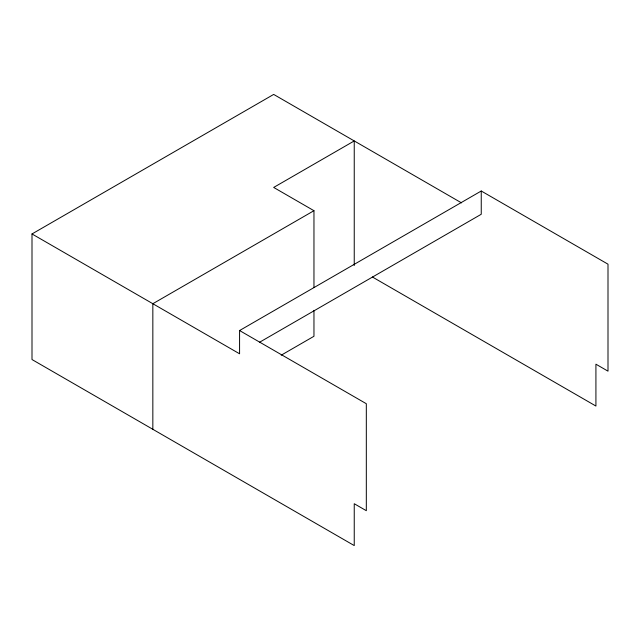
<?xml version="1.0" encoding="UTF-8"?>
<svg xmlns="http://www.w3.org/2000/svg" width="640" height="640" viewBox="0 0 640 640"><rect width="100%" height="100%" fill="white"/><g stroke="black" fill="none" stroke-linecap="round" stroke-linejoin="round"><path stroke-width="0.96" d="M32 233.952L239.576 353.792L239.576 330.544L366.32 403.72L366.32 510.696L354.24 503.72L354.24 545.576L32 359.536L32 233.952L273.68 94.424L461.504 202.864M313.96 287.44L313.96 210.696L152.84 303.72L152.84 429.304M239.576 330.544L481.248 191.008L608 264.184L608 371.16L595.92 364.184L595.92 406.048L372.36 276.976M259.424 342.336L481.248 214.264L481.248 191.008M281.216 355.184L313.96 336.28L313.96 310.368M313.96 210.696L273.68 187.44L354.24 140.936L354.24 265.52"/></g></svg>
